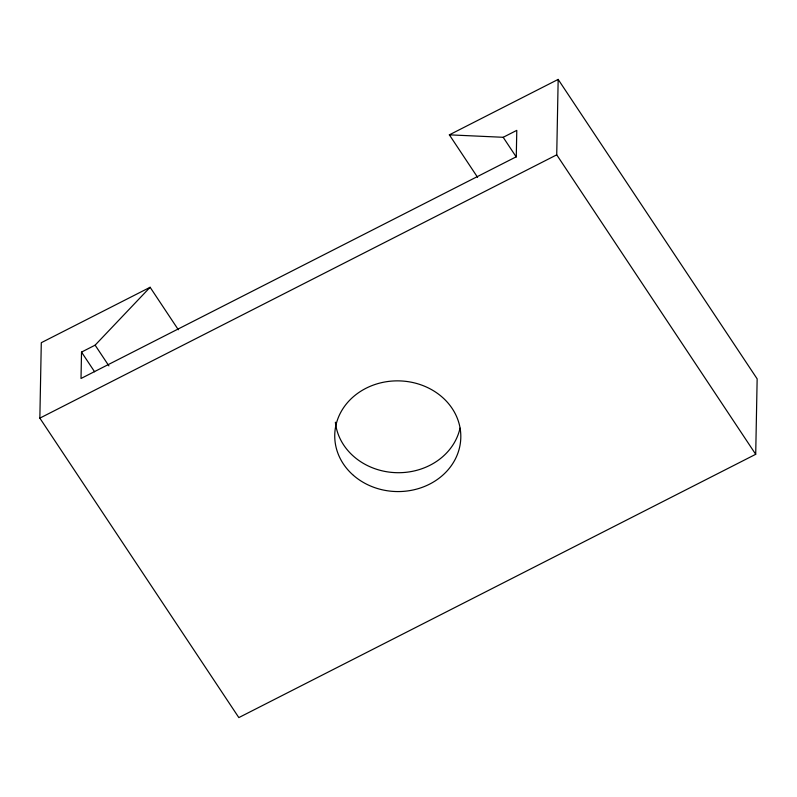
<?xml version="1.0" encoding="UTF-8"?>
<svg xmlns="http://www.w3.org/2000/svg" width="797" height="797" viewBox="0 0 797 797"><rect width="100%" height="100%" fill="white"/><g stroke="black" fill="none" stroke-linecap="round" stroke-linejoin="round"><path stroke-width="1.2" d="M477.582 177.323L449.359 134.842L558.169 79.411L757.15 378.864L755.705 454.3L238.831 717.589L39.85 418.136L41.295 342.7L150.115 287.279L178.339 329.759M150.115 287.279L95.122 345.161L81.523 352.095L81.015 378.485L516.277 156.77L516.785 130.369L503.186 137.293L449.359 134.842M755.705 454.3L556.724 154.837L558.169 79.411M39.85 418.136L556.724 154.837M503.186 137.293L516.267 156.989M95.122 345.161L108.9 365.883M81.523 352.095L94.604 371.781M460.028 428.128A63.043 55.352 1.1 0 1 395.053 472.631A63.043 55.352 1.1 0 1 335.368 422.211M353.46 475.391A63.043 55.352 1.1 0 0 458.763 450.494A63.043 55.352 1.1 0 0 381.105 382.759A63.043 55.352 1.1 0 0 353.46 475.391"/></g></svg>
